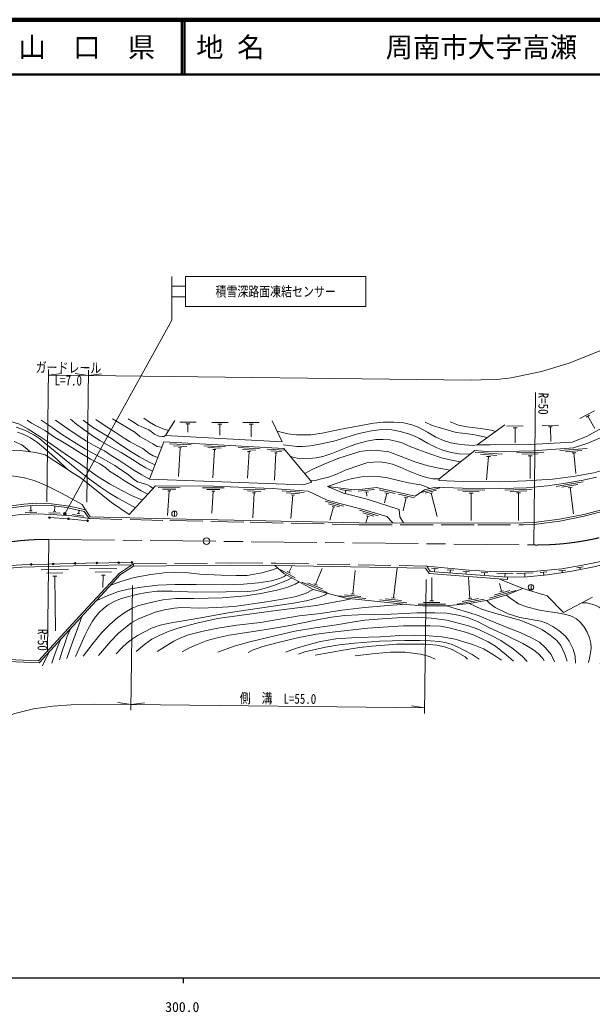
# Model space of a CAD drawing. Units: millimetres at full size, sheet at 1:1000; details may follow other scales. Extents: x 40000 to 680000, y 20000 to 380000.
# Drawn here: x 338142 to 442776, y 198715 to 380000 of the extents above; entities that cross this region are included whole.
import ezdxf
from ezdxf.enums import TextEntityAlignment as Align

# ---------------------------------------------------------------- set-up
doc = ezdxf.new("R2010")
doc.units = ezdxf.units.MM
doc.header["$LTSCALE"] = 1000
doc.linetypes.add('CHAIN', pattern=[18.5, 12, -1.5, 3.5, -1.5])
doc.linetypes.add('DASHED', pattern=[7.5, 6, -1.5])
for name, color, linetype, lineweight in [('M-BGD', 7, 'Continuous', 13), ('M-BMK', 2, 'CHAIN', 13), ('M-BMK-SRVR', 3, 'Continuous', 13), ('M-STR-HTXT', 7, 'Continuous', 13), ('M-STR-STRC', 7, 'Continuous', 13), ('M-TTL', 2, 'Continuous', 140), ('M-TTL-BAND', 7, 'Continuous', 25), ('M-TTL-LINE', 7, 'Continuous', 50)]:
    doc.layers.add(name, color=color, linetype=linetype, lineweight=lineweight)
doc.layers.add('M-TTL-TXT', color=7, linetype='Continuous')
doc.styles.add('ＭＳ ゴシック', font='')
doc.styles.get('ＭＳ ゴシック').set_extended_font_data('MS Gothic')

msp = doc.modelspace()

# ---------------------------------------------------------------- hatches: boundary and pattern name
at = {"layer": 'M-BGD'}
for points in [[(343406, 289067, -1), (343706, 289067, -1)], [(346899, 288844, -1), (347199, 288844, -1)], [(350380, 288481, -1), (350680, 288481, -1)], [(358792, 280891, -0.41421), (358669, 280718, -0.41421), (358496, 280841, -1)], [(340390, 280509, -0.41421), (340243, 280356, -0.41421), (340090, 280502, -1)], [(344389, 280607, -0.41421), (344242, 280453, -0.41421), (344089, 280599, -1)], [(348387, 280704, -0.41421), (348241, 280551, -0.41421), (348087, 280697, -1)], [(352387, 280779, -1), (352087, 280775, -1)], [(356386, 280835, -1), (356086, 280830, -1)]]:
    msp.add_hatch(color=256, dxfattribs=at).paths.add_polyline_path(points)
at = {"layer": 'M-STR-HTXT'}
msp.add_hatch(color=256, dxfattribs=at).paths.add_polyline_path([(346581, 289872, -1), (346142, 289633, -0.41421), (346242, 289972, -0.41421)])

# ---------------------------------------------------------------- linework, layer by layer
at = {"layer": 'M-BGD'}
for p, q in [((443177, 308593), (440549, 307147)), ((364773, 304036), (366453, 306788)), ((370364, 306472), (367364, 306484)), ((376214, 306450), (373214, 306461)), ((381926, 306427), (378926, 306439)), ((386120, 302877), (384277, 306718)), ((442314, 307776), (441701, 307438)), ((442008, 307607), (443253, 305343)), ((369213, 306177), (368513, 306180)), ((368863, 306178), (368857, 304678)), ((375062, 306154), (374362, 306157)), ((374712, 306155), (374712, 304138)), ((380775, 306132), (380075, 306135)), ((380425, 306133), (380425, 303818)), ((421726, 302354), (426796, 306037)), ((430190, 305813), (427191, 305746)), ((429047, 305487), (428347, 305472)), ((428697, 305479), (428697, 302702)), ((436625, 305958), (433626, 305891)), ((435482, 305632), (434782, 305617)), ((435132, 305625), (435192, 302957)), ((364498, 302900), (361865, 296057)), ((386408, 301709), (364498, 302900)), ((386120, 302877), (364773, 304036)), ((369476, 302329), (365482, 302546)), ((368661, 302073), (366264, 302203)), ((367446, 301838), (367160, 296571)), ((367726, 301823), (367167, 301853)), ((375754, 301988), (371760, 302205)), ((374939, 301732), (372542, 301862)), ((373724, 301497), (373443, 296325)), ((374004, 301482), (373445, 301512)), ((382071, 301645), (378077, 301861)), ((381256, 301388), (378860, 301519)), ((380321, 301139), (379762, 301169)), ((380042, 301154), (379777, 296286)), ((386624, 301397), (383379, 301573)), ((385959, 301133), (384012, 301239)), ((414781, 296141), (421300, 301308)), ((426351, 300654), (421363, 301003)), ((433924, 301027), (428925, 300916)), ((441863, 301673), (436875, 301323)), ((440886, 301304), (437894, 301094)), ((384969, 300886), (384699, 295920)), ((385196, 300874), (384742, 300899)), ((425332, 300425), (422339, 300634)), ((423815, 300230), (423436, 295982)), ((424164, 300206), (423466, 300254)), ((432931, 300705), (429931, 300638)), ((431788, 300379), (431088, 300364)), ((431438, 300372), (431438, 296218)), ((439760, 300924), (439062, 300875)), ((439411, 300899), (439762, 297151)), ((414781, 296141), (414768, 295856)), ((441107, 295593), (436182, 294733)), ((358135, 289631), (362952, 294850)), ((367455, 294525), (363455, 294547)), ((366653, 294230), (364253, 294243)), ((365451, 293936), (365137, 289468)), ((365731, 293935), (365171, 293938)), ((375509, 294481), (371509, 294503)), ((374707, 294185), (372307, 294198)), ((373505, 293892), (373221, 289854)), ((373785, 293890), (373225, 293893)), ((383000, 294115), (379003, 294274)), ((382188, 293847), (379790, 293942)), ((390103, 293638), (386114, 293930)), ((398754, 293917), (396670, 294175)), ((397712, 294046), (397639, 293451)), ((402995, 294204), (400011, 293897)), ((401882, 293788), (401186, 293716)), ((401534, 293752), (401611, 293006)), ((406764, 293476), (403836, 294129)), ((414910, 294516), (411520, 293646)), ((414306, 294051), (412272, 293529)), ((423145, 294094), (418145, 294119)), ((422143, 293799), (419143, 293814)), ((431799, 294262), (426801, 294101)), ((430809, 293930), (427810, 293833)), ((440174, 295125), (437218, 294609)), ((439092, 294632), (438403, 294511)), ((438748, 294572), (439366, 289774)), ((381257, 293584), (380698, 293606)), ((380977, 293595), (380719, 289025)), ((389283, 293397), (386890, 293572)), ((388064, 293185), (387700, 288925)), ((388344, 293165), (387785, 293206)), ((397328, 291169), (393943, 292061)), ((405235, 293510), (404839, 291788)), ((405576, 293434), (404893, 293586)), ((410280, 292692), (407352, 293345)), ((408751, 292726), (408205, 290278)), ((409092, 292650), (408409, 292802)), ((413601, 293561), (413127, 293439)), ((413364, 293500), (414443, 289296)), ((420992, 293505), (420292, 293508)), ((420642, 293507), (420642, 288550)), ((429669, 293593), (428970, 293570)), ((429319, 293582), (429319, 288556)), ((339933, 290298), (340423, 290311)), ((340178, 290304), (340153, 291262)), ((344234, 290215), (344723, 290191)), ((344478, 290203), (344524, 291170)), ((348862, 289790), (348985, 290376)), ((366410, 290265), (366410, 289265)), ((396575, 291057), (394544, 291592)), ((395483, 291034), (394844, 288611)), ((395720, 290972), (395246, 291097)), ((403623, 289416), (400269, 290419)), ((339136, 289977), (341235, 290032)), ((343415, 289953), (345513, 289854)), ((347779, 289652), (349855, 289335)), ((348620, 289827), (349104, 289753)), ((402866, 289330), (400854, 289931)), ((401774, 289343), (401406, 288114)), ((402009, 289273), (401539, 289413)), ((347020, 279621), (342021, 279499)), ((355876, 279777), (350877, 279708)), ((358926, 280594), (358926, 280177)), ((385840, 279520), (388470, 278078)), ((386992, 279231), (387606, 278894)), ((387299, 279062), (387957, 280262)), ((392218, 276863), (393427, 279767)), ((398998, 275123), (399435, 279430)), ((406440, 274367), (407111, 279918)), ((414624, 279713), (413430, 279830)), ((414027, 279772), (413968, 279175)), ((417456, 279434), (416262, 279552)), ((416859, 279493), (416806, 278954)), ((420348, 279150), (419154, 279267)), ((419751, 279209), (419705, 278741)), ((437876, 279468), (436682, 279354)), ((437279, 279411), (437315, 279030)), ((441145, 280056), (439962, 279858)), ((440553, 279957), (440612, 279605)), ((346034, 278996), (343035, 278923)), ((344899, 278369), (344200, 278352)), ((344550, 278360), (344671, 268356)), ((354885, 279163), (351885, 279122)), ((353743, 278547), (353043, 278538)), ((353393, 278543), (353330, 276323)), ((413438, 273857), (413438, 278120)), ((420440, 274284), (420171, 278158)), ((423701, 278955), (422504, 279026)), ((423102, 278991), (423070, 278493)), ((428352, 278839), (425353, 278901)), ((426853, 278870), (426840, 278270)), ((427327, 278180), (427327, 277779)), ((431962, 278953), (428963, 278870)), ((430463, 278911), (430479, 278312)), ((434484, 279145), (433289, 279032)), ((433886, 279089), (433938, 278544)), ((389676, 277245), (394311, 275368)), ((390715, 277148), (393496, 276022)), ((391894, 276994), (392543, 276731)), ((423993, 274328), (428794, 275724)), ((424869, 274895), (427750, 275733)), ((426226, 275602), (425807, 277042)), ((425890, 275504), (426562, 275700)), ((431598, 276847), (431598, 275847)), ((396451, 274778), (401425, 274273)), ((397476, 274976), (400460, 274673)), ((398650, 275158), (399347, 275087)), ((403892, 274023), (408867, 273518)), ((404918, 274220), (407902, 273918)), ((406092, 274403), (406788, 274332)), ((413088, 273857), (413788, 273857)), ((418088, 273246), (423007, 274142)), ((419018, 273720), (421970, 274258)), ((420096, 274222), (420785, 274347)), ((410938, 273257), (415938, 273257)), ((411938, 273557), (414938, 273557))]:
    msp.add_line(p, q, dxfattribs=at)
for points in [[(421726, 302354), (424158, 302346), (431416, 302427), (439146, 302836), (441727, 303907), (444045, 305161), (448654, 307705), (453805, 310545), (458182, 313188), (461442, 315052), (464299, 316451), (467942, 318109), (472563, 319931), (477094, 321753), (479881, 322877)], [(421300, 301308), (424133, 301110), (432056, 301286), (439348, 301797), (441982, 302652), (444731, 303822), (450099, 306950), (454352, 309648), (458598, 312132), (461809, 313934), (464641, 315385), (468359, 317145), (472951, 318956), (477486, 320779), (480904, 322158)], [(484973, 317350), (482966, 316980), (480207, 316210), (477256, 315273), (474198, 314129), (470984, 312762), (468266, 311494), (465274, 309861), (462349, 308245), (459490, 306488), (453948, 302969), (450671, 300732), (448110, 299202), (445226, 297843), (443099, 297262), (439330, 296572), (435533, 296099), (430665, 295776), (426079, 295629), (419094, 295664), (414768, 295856)], [(336322, 306675), (338112, 306150), (339684, 305226), (341816, 303886), (343634, 302670), (347056, 300308), (348827, 299117), (352289, 296643), (354529, 295223), (356769, 294031), (358587, 293080), (360544, 292240)], [(361567, 293349), (360345, 293948), (359020, 294742), (357382, 295717), (356106, 296572), (354565, 297571), (353778, 298243), (352760, 298906), (351054, 299715), (348782, 301134), (347153, 302159), (345630, 303116), (344459, 303783), (342860, 304914), (341329, 305765), (340274, 306316), (339467, 306858)], [(342016, 306866), (344060, 305546), (345734, 304295), (348068, 302852), (350126, 301570), (353375, 299824), (355485, 298607), (356542, 297883), (357947, 296946), (358846, 296161), (359684, 295595), (360735, 295292), (361453, 295058), (362049, 294725), (362513, 294374)], [(361865, 296057), (360455, 296856), (359013, 297732), (357516, 298707), (356247, 299560), (354843, 300413), (353595, 301238), (352039, 302076), (350316, 303052), (348617, 304139), (346893, 305258), (345685, 306119), (344673, 306836)], [(347407, 307039), (348578, 306057), (349575, 305324), (351442, 303979), (352771, 303164), (354341, 302258), (356647, 300965), (358717, 299696), (360114, 298767), (361164, 298148), (362427, 297519)], [(362879, 298694), (361775, 299206), (360001, 300180), (358332, 301206), (356194, 302628), (354880, 303496), (353157, 304556), (351443, 305597), (349706, 306850)], [(352055, 307001), (353770, 305800), (355545, 304690), (357199, 303595), (358294, 302931), (359676, 302191), (360635, 301693), (361806, 300772), (362503, 300379), (363395, 300035)], [(364134, 301954), (363258, 302071), (362433, 302572), (361199, 303254), (360061, 303885), (359160, 304679), (357956, 305376), (356283, 306352), (355064, 307101)], [(357920, 307094), (358738, 306602), (359798, 305943), (360843, 305466), (361714, 305103), (362161, 304823), (362736, 304286), (363539, 303953), (364228, 303885), (364485, 303907), (364773, 304036)], [(365330, 304948), (364326, 305285), (363031, 305853), (361873, 306481), (360783, 307223)], [(421726, 302354), (420969, 302266), (418792, 302406), (416930, 302724), (415570, 303168), (414216, 303768), (412664, 304643), (410965, 305558), (409838, 306037), (408358, 306354), (406490, 306514), (404547, 306507), (402796, 306343), (396590, 305156), (393406, 304477), (391362, 304199), (390078, 304164), (388739, 304204), (387164, 304396), (385158, 304883)], [(412222, 306512), (413507, 305898), (414805, 305510), (416443, 305008), (417920, 304641), (419056, 304491), (420528, 304296), (421602, 304111), (423561, 303687)], [(425095, 304802), (424394, 305061), (422391, 305323), (419879, 305655), (418343, 305974), (416794, 306589)], [(337498, 305605), (339166, 305002), (340692, 304174), (341804, 303477), (342986, 302507), (345971, 300045), (349251, 297345), (350635, 296257), (352872, 294623), (354564, 293523), (356089, 292601), (358195, 291466), (359272, 290862)], [(337711, 304701), (338731, 304322), (340071, 303634), (341387, 302805), (342467, 301856), (345007, 299601), (346813, 297918)], [(386263, 302381), (388768, 302041), (389822, 302041), (391305, 302168), (392937, 302485), (395551, 303054), (397728, 303711), (400144, 304453), (402412, 304907), (403834, 305118), (404938, 305167), (406170, 305111), (407659, 304800), (409193, 304392), (410080, 304083), (411199, 303527), (412685, 302633), (414242, 301851), (415453, 301365), (416980, 300964), (418444, 300711), (420468, 300648)], [(340040, 301074), (339490, 301595), (338538, 302332), (337099, 302974)], [(418720, 299262), (417041, 299546), (415217, 299960), (413068, 300721), (411107, 301461), (409170, 302188), (408041, 302722), (406869, 303045), (405761, 303248), (404542, 303339), (403203, 303325), (401603, 303051), (399780, 302512), (398510, 302105), (396700, 301396), (395158, 300794), (393558, 300253), (392346, 299980), (390993, 299833), (389423, 299784), (388316, 300015), (387642, 300222)], [(311949, 280726), (315501, 286486), (317414, 289156), (319795, 292249), (321577, 294385), (323400, 296254), (325254, 297973), (326972, 299134), (328809, 300017), (330047, 300485), (332405, 300980), (334478, 301235), (336701, 301358), (338669, 301233), (341071, 300954), (342752, 300534), (347916, 297207), (349362, 296285), (354893, 291848), (358135, 289631)], [(361865, 296057), (389936, 295070), (391503, 295564), (386408, 301709)], [(390230, 297100), (391714, 297921), (393774, 298851), (396303, 299858), (398598, 300596), (400276, 301155), (402269, 301379), (403571, 301324), (405608, 301055), (407873, 300249), (410346, 299243), (412540, 298605), (414431, 298169), (416817, 297755)], [(414781, 296141), (413652, 296173), (412502, 296395), (411126, 296845), (409311, 297539), (407652, 298302), (406264, 298821), (405172, 299094), (404024, 299227), (402772, 299206), (401568, 299059), (400102, 298610), (397790, 297784), (396221, 297084), (394562, 296482), (393268, 296125), (392155, 295873), (391338, 295763)], [(321527, 285607), (324249, 290435), (326473, 293158), (327901, 294319), (329309, 295243), (330777, 295939), (332340, 296376), (334196, 296693), (335876, 296756), (337565, 296583), (339241, 296243), (340976, 295759), (342984, 294933), (345863, 293487), (349529, 291462), (350120, 290470)], [(394365, 294762), (395951, 295271), (397583, 295815), (398956, 296185), (400673, 296506), (402164, 296645), (403649, 296589), (405338, 296352), (408086, 295662), (409187, 295389), (410590, 295148), (411445, 295026), (412331, 294765), (413140, 294371)], [(443582, 296423), (441117, 295899), (437898, 295337), (434602, 294890), (430743, 294528), (426096, 294378), (419063, 294415), (414155, 294632), (412125, 294111), (410392, 292974), (403358, 294543), (400785, 294278), (399291, 294153), (394365, 294762)], [(362952, 294850), (373510, 294792), (384285, 294364), (390871, 293883), (394358, 292262), (401087, 290488), (405237, 289247), (406354, 288101)], [(394365, 294762), (397309, 293543), (401649, 292427), (407472, 290519), (407635, 289215), (408275, 288097)], [(334809, 290795), (336969, 291277), (338873, 291524), (341221, 291687), (343918, 291604), (346289, 291289), (348077, 290950), (350120, 290470), (350976, 289234), (365600, 288862), (380267, 288557), (400196, 288116), (421847, 288064), (430188, 288087), (432089, 288181), (436833, 288767), (441250, 289645), (445896, 290876)], [(334892, 290455), (337029, 290932), (338907, 291175), (341228, 291336), (343889, 291254), (346233, 290943), (348005, 290608), (349909, 290160), (350790, 288889)], [(321527, 285607), (324609, 286678), (328111, 287705), (332236, 288728), (333152, 288916), (335881, 289347), (338338, 289656), (341572, 289740), (344907, 289582), (347674, 289365), (350790, 288889)], [(343556, 289067), (347049, 288844), (350530, 288481)], [(412532, 280220), (420248, 279461), (424220, 279225), (428078, 279145), (432647, 279272), (437251, 279710), (440722, 280289), (444943, 281194), (449302, 282391), (452133, 283428), (454980, 284705), (459007, 286890)], [(427327, 278180), (430885, 278244), (434627, 278611), (439053, 279301), (443414, 280151), (446480, 280955), (449001, 281729), (451944, 282609), (453445, 283306), (457048, 285218), (459034, 286369), (459007, 286890)], [(358644, 280866), (350205, 280748), (338491, 280463), (335432, 280224), (332216, 279661), (329051, 278796), (326024, 277637), (322467, 275986), (318848, 274160), (314142, 270818), (310366, 268074), (307598, 266312), (303837, 264033), (296496, 260396), (293642, 259298), (290499, 258287), (287347, 257517), (284898, 257103), (282653, 256894), (281887, 256889)], [(298940, 261236), (304050, 263636), (307836, 265929), (310619, 267702), (314404, 270453), (319081, 273774), (322663, 275581), (326199, 277223), (329191, 278368), (332315, 279221), (335489, 279777), (338514, 280014), (350213, 280299), (358650, 280416)], [(334612, 262830), (341702, 262531), (349980, 271560), (356565, 278650), (358926, 280177)], [(334635, 263180), (341554, 262888), (349723, 271797), (356338, 278920), (358926, 280594)], [(354795, 276744), (356610, 277398), (359032, 278101), (362073, 278697), (364531, 278992), (366431, 279081), (368390, 279009), (371047, 278728), (374977, 278537), (377719, 278503), (379732, 278503), (382361, 278997), (384347, 279546), (385296, 279863)], [(358926, 280177), (376594, 280374), (384994, 280315), (412314, 279824), (412961, 278836), (427327, 277779)], [(384788, 280316), (386420, 278860), (391769, 275928), (397722, 274348), (408851, 273218), (411787, 272957), (416129, 272957), (420340, 273351), (424012, 274021), (427174, 274941), (430107, 276125)], [(412532, 280220), (413187, 279221), (427327, 278180)], [(348299, 263699), (348944, 265011), (349619, 266527), (350042, 267555), (350610, 268756), (351436, 270137), (351984, 270916), (352616, 271714), (353428, 272461), (354316, 273154), (355379, 273719), (356517, 274211), (357568, 274523), (359465, 274996), (361361, 275365), (363275, 275615), (365998, 275615), (370342, 275448), (375872, 275488), (379714, 275564), (381075, 275701), (382406, 275980), (384567, 276673), (387054, 277650), (387847, 278078)], [(352194, 273944), (354089, 274801), (356192, 275543), (357938, 275971), (360358, 276368), (363354, 276707), (366517, 276839), (370361, 276839), (375399, 276805), (379020, 276901), (381745, 277133), (384182, 277521), (385616, 277913), (386492, 278323), (386846, 278626)], [(425731, 277896), (430107, 276125), (434540, 274798), (437514, 271713), (442851, 274526)], [(349724, 263758), (351573, 266122), (353147, 268082), (354575, 269547), (356034, 270812), (357316, 271747), (358660, 272502), (359912, 272999), (361827, 273474), (364311, 274019), (366596, 274267), (369939, 274267), (375221, 274426), (379437, 274758), (382227, 275173), (385435, 275845), (387133, 276369), (388507, 276908), (389209, 277332)], [(352524, 263867), (354759, 266494), (356179, 267936), (358419, 269793), (359723, 270530), (362870, 271808), (364599, 272188), (366386, 272507), (367674, 272621), (371049, 272546), (374131, 272635), (377355, 272818), (383268, 273653), (386153, 274150), (388669, 274678), (390493, 275288), (391769, 275928)], [(355769, 264198), (356767, 265272), (357759, 266206), (358726, 266903), (359682, 267523), (362234, 268853), (363815, 269414), (366107, 269885), (368350, 270251), (371924, 270905), (376202, 271694), (379860, 272232), (384038, 272794), (388168, 273429), (390769, 273928), (392889, 274529), (393829, 274916), (394379, 275235)], [(359394, 264592), (360948, 265866), (362301, 266837), (363606, 267528), (365433, 268329), (367247, 268945), (370519, 269807), (374285, 270649), (384990, 272120), (392338, 272981), (397263, 273913), (398696, 274249)], [(423548, 273936), (424071, 273378), (425015, 272619), (427398, 271491), (429573, 270823), (433417, 270123), (434449, 269782), (435581, 269173), (436709, 268428), (437891, 267425), (438597, 266519), (439303, 265030), (439643, 263747), (439735, 262500)], [(442093, 262596), (442272, 263412), (442487, 264354), (442575, 265197), (442505, 266149), (442261, 267114), (441850, 268121), (441281, 269188), (440588, 269962), (439916, 270553), (439012, 271078), (437984, 271343), (436383, 271675), (434649, 271890), (433146, 272124), (430764, 272737), (429322, 273339), (427919, 274260), (427031, 274899)], [(363224, 264577), (366327, 266495), (367294, 266983), (369007, 267624), (371661, 268313), (374314, 268868), (377837, 269413), (382157, 269872), (385325, 270440), (389237, 271128), (393084, 271560), (397040, 272132), (401139, 272636), (405484, 273031), (408795, 273224)], [(416129, 272957), (417731, 272456), (420256, 271756), (422142, 271146), (423821, 270406), (427535, 268895), (429601, 268066), (431809, 267030), (433141, 266278), (434194, 265358), (435290, 264048), (435864, 262723)], [(438226, 262839), (437779, 264135), (437049, 265671), (436309, 266624), (435121, 267586), (433718, 268538), (432180, 269286), (429539, 270319), (424755, 271680), (422553, 272313), (421358, 272904), (420340, 273351)], [(440895, 273494), (441730, 273470), (442454, 273330), (443347, 273063), (444078, 272720), (444606, 272317), (445213, 271786), (445716, 270901), (445979, 269972), (446074, 268900), (445941, 267533), (445678, 266485), (444677, 263903), (444288, 262569), (444267, 262381)], [(346758, 263348), (347710, 266125), (348657, 268736), (349317, 270439), (349494, 271029)], [(367838, 264532), (369025, 265197), (370561, 265885), (372398, 266606), (374238, 267122), (376409, 267583), (379226, 268022), (382805, 268555), (387199, 269279), (390173, 269880), (392785, 270465), (395093, 270900), (397577, 271164), (400061, 271289), (406039, 271393), (410790, 271680), (414012, 271686), (416234, 271617), (418299, 271270), (419989, 270802), (421820, 270071), (423988, 268957), (427465, 267343), (430074, 266069), (431868, 265008), (432910, 264234), (433738, 263295), (434016, 262906)], [(374330, 264480), (377335, 265592), (380164, 266373), (383495, 267185), (388390, 268320), (392123, 268948), (396045, 269478), (399250, 270002), (401237, 270330), (404381, 270558), (408054, 270791), (410809, 270846), (413315, 270717), (416197, 270301), (418768, 269674), (420144, 269267), (422048, 268597), (424327, 267518), (426086, 266595), (428335, 265096), (430047, 263705), (430919, 262782)], [(345419, 263085), (345853, 264655), (346359, 266084), (346820, 267415), (347376, 268719)], [(428388, 262823), (427075, 263965), (425076, 265567), (423777, 266369), (421205, 267589), (419646, 268112), (416611, 268933), (415076, 269202), (413151, 269268), (408274, 269268), (401741, 268884), (395238, 268160), (392296, 267764), (388891, 267103), (385594, 266335), (382568, 265500), (380652, 264848), (379876, 264443)], [(343976, 262494), (344518, 264113), (345175, 265773), (345553, 266731)], [(386683, 264455), (388565, 265176), (391033, 265896), (393114, 266427), (395907, 266892), (399745, 267140), (404087, 267306), (407627, 267522), (410237, 267579), (412192, 267546), (415264, 267255), (417759, 266848), (421057, 265848), (422885, 265070), (424764, 263981), (426201, 263018)], [(422102, 263209), (420848, 264081), (419461, 264811), (418280, 265414), (417183, 265912), (416174, 266210), (414849, 266403), (413236, 266534), (411326, 266607), (408529, 266607), (403884, 266477), (399309, 266109), (396496, 265808), (394017, 265382), (390225, 264523), (389096, 264132)], [(392132, 263907), (397592, 264896), (400251, 265308), (402525, 265567), (404795, 265766), (407085, 265943), (409305, 265968), (412110, 265927), (414362, 265751), (415787, 265440), (417188, 264946), (419565, 263632), (419990, 263232)], [(342277, 261999), (342703, 262930), (343112, 263721), (343478, 264469)], [(414088, 263196), (413046, 263716), (411386, 264144), (408565, 264473), (405885, 264473), (403108, 264228), (399464, 263788)]]:
    msp.add_lwpolyline(points, dxfattribs=at)
at = {"layer": 'M-BGD', "linetype": 'DASHED'}
for points in [[(350790, 288889), (365592, 288513), (380259, 288207), (400192, 287767), (421847, 287714), (430197, 287737), (432119, 287832), (436889, 288421), (441329, 289303), (445997, 290540)], [(358926, 280594), (376594, 280774), (384999, 280715), (412532, 280220)]]:
    msp.add_lwpolyline(points, dxfattribs=at)
at = {"layer": 'M-BGD'}
for centre, radius in [((366410, 289765), 500), ((343556, 289067), 150), ((347049, 288844), 150), ((350530, 288481), 150), ((358644, 280866), 150), ((340240, 280506), 150), ((344239, 280603), 150), ((348237, 280701), 150), ((352237, 280777), 150), ((356236, 280832), 150), ((431598, 276347), 500)]:
    msp.add_circle(centre, radius, dxfattribs=at)
at = {"layer": 'M-BMK'}
msp.add_line((343465, 285089), (432135, 284062), dxfattribs=at)
for centre, start, end in [((432604, 334059), 269.46284, 302.34508), ((343172, 235090), 89.66438, 123.29079)]:
    msp.add_arc(centre, 50000, start, end, dxfattribs=at)
at = {"layer": 'M-BMK-SRVR'}
msp.add_circle((372276, 284755), 600, dxfattribs=at)
at = {"layer": 'M-STR-HTXT'}
for p, q in [((346362, 289753), (365904, 325118)), ((343098, 291948), (343378, 316092)), ((350399, 291868), (350679, 316008)), ((343367, 315092), (345802, 315406)), ((343367, 315092), (350667, 315008)), ((350667, 314998), (348244, 315395)), ((350667, 314998), (353102, 315312)), ((432135, 284062), (432417, 311891)), ((343229, 264715), (343465, 285089)), ((412433, 277732), (412150, 253291)), ((358728, 276662), (358465, 253913)), ((358476, 254913), (356049, 255283)), ((358476, 254913), (360911, 255227)), ((358476, 254913), (412161, 254291)), ((412161, 254291), (409734, 254661))]:
    msp.add_line(p, q, dxfattribs=at)
for points in [[(350667, 314998), (420734, 314196), (425898, 314354), (427971, 314580), (433533, 315758), (438579, 317302), (445426, 319996), (454493, 323873), (462554, 327313), (469764, 330128), (474831, 332134), (480139, 333899), (485416, 335405), (490662, 336470), (496543, 337199), (501460, 337412), (505851, 337186), (509804, 336722), (568474, 330804)], [(284754, 230850), (289716, 231409), (296070, 232657), (303576, 234948), (309069, 237238), (314632, 240151), (319422, 243214), (329392, 249921), (332252, 251368), (334505, 252325), (337227, 253246), (340654, 254103), (344194, 254614), (347545, 254865), (351838, 254990), (358476, 254913)]]:
    msp.add_lwpolyline(points, dxfattribs=at)
msp.add_circle((346362, 289753), 250, dxfattribs=at)
at = {"layer": 'M-STR-STRC'}
for p, q in [((365904, 325118), (365904, 333118)), ((368404, 327618), (368404, 333118)), ((368404, 333118), (401404, 333118)), ((401404, 327618), (401404, 333118)), ((368404, 331368), (365904, 331368)), ((368404, 329368), (365904, 329368)), ((368404, 327618), (401404, 327618))]:
    msp.add_line(p, q, dxfattribs=at)
at = {"layer": 'M-TTL'}
msp.add_line((680000, 380000), (40000, 380000), dxfattribs=at)
at = {"layer": 'M-TTL-BAND'}
for p, q in [((40000, 205000), (579000, 205000)), ((368000, 205000), (368000, 204000))]:
    msp.add_line(p, q, dxfattribs=at)
at = {"layer": 'M-TTL-LINE'}
for p, q in [((367750, 380000), (367750, 370000)), ((368250, 380000), (368250, 370000)), ((40000, 370000), (680000, 370000))]:
    msp.add_line(p, q, dxfattribs=at)

# ---------------------------------------------------------------- texts
at = {"layer": 'M-STR-HTXT', "style": 'ＭＳ ゴシック', "width": 0.8}
for s, p in [('ガードレール', (347016, 314998)), ('側\u3000溝\u3000L=55.0', (385318, 254551))]:
    msp.add_text(s, height=1833, rotation=359.336, dxfattribs=at).set_placement(p, align=Align.BOTTOM_CENTER)
msp.add_text('L=7.0', height=1833, rotation=359.336, dxfattribs=at).set_placement((347017, 315050), align=Align.TOP_CENTER)
msp.add_text('R=50', height=1833, rotation=269.42, dxfattribs=at).set_placement((432417, 311891), align=Align.BOTTOM_LEFT)
msp.add_text('R=50', height=1833, rotation=269.336, dxfattribs=at).set_placement((343229, 264715), align=Align.TOP_RIGHT)
at = {"layer": 'M-STR-STRC', "style": 'ＭＳ ゴシック', "width": 0.8}
msp.add_text('積雪深路面凍結センサー', height=1833, dxfattribs=at).set_placement((384904, 330368), align=Align.MIDDLE_CENTER)
at = {"layer": 'M-TTL-BAND', "style": 'ＭＳ ゴシック'}
msp.add_text('300.0', height=1833, dxfattribs=at).set_placement((367844, 198195), align=Align.BOTTOM_CENTER)
at = {"layer": 'M-TTL-TXT', "style": 'ＭＳ ゴシック'}
msp.add_text('山\u3000口\u3000県', height=3666, dxfattribs=at).set_placement((350375, 375000), align=Align.MIDDLE_CENTER)
for s, p in [('地 名', (370380, 375000)), ('周南市大字高瀬', (405024, 375000))]:
    msp.add_text(s, height=3666, dxfattribs=at).set_placement(p, align=Align.MIDDLE_LEFT)

doc.saveas('drawing.dxf')
